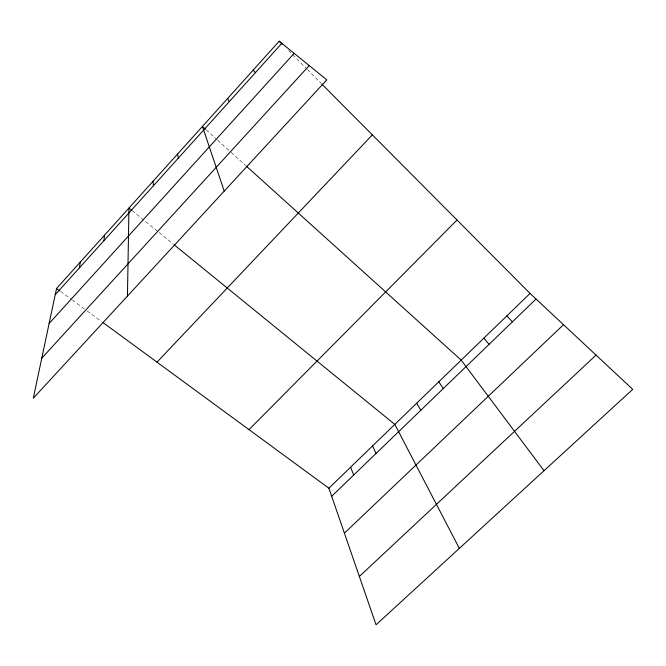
<?xml version="1.0" encoding="UTF-8"?>
<svg xmlns="http://www.w3.org/2000/svg" width="666" height="666" viewBox="0 0 666 666"><rect width="100%" height="100%" fill="white"/><g stroke="black" fill="none" stroke-linecap="round" stroke-linejoin="round"><path stroke-width="0.5" stroke-dasharray="3.33 2.5" d="M60.681 291.525L71.462 299.434M72.294 300.041L86.397 310.381M87.221 310.989L101.407 321.395M132.143 210.623L158.317 231.918M159.107 232.567L173.451 244.239M206.202 129.878L216.8 139.444M217.557 140.126L230.419 151.748M231.177 152.431L245.604 165.451M288.545 50.608L306.535 68.698M307.251 69.422L320.954 83.192"/><path stroke-width="1" d="M127.447 296.095L128.963 208.033L131.344 209.973M103.963 240.634L104.47 235.248M79.404 267.865L80.328 262.063M56.535 288.486L33.3 398.218L326.806 79.853L279.187 41.2L56.535 288.486L59.848 290.917M55.22 294.697L281.826 43.34M49.126 323.485L294.156 53.355M41.767 358.216L309.215 65.576M157.001 362.162L372.352 134.873M249.009 429.637L457.026 220.013M328.896 488.22L530.053 293.44L632.7 389.36L376.04 624.8L328.896 488.22L103.08 322.619M331.685 496.287L536.038 299.034M344.405 533.158L563.511 324.708M359.357 576.465L596.045 355.103M174.251 244.888L394.805 424.392L459.357 548.376M205.444 129.187L202.414 126.457L224.226 191.125M246.362 166.142L461.18 360.123L544.022 470.704M279.187 41.2L282.059 44.089M321.678 83.916L530.053 293.44M506.809 315.942L512.404 321.836M483.849 338.17L489.077 344.364M253.213 70.038L255.369 72.694M438.786 381.809L443.281 388.569M416.666 403.23L420.804 410.264M227.63 98.46L229.304 101.598M372.569 445.929L376.015 453.496M350.599 467.207L353.713 475.025M177.572 154.046L178.346 158.117M153.097 181.235L153.43 185.756"/></g></svg>
